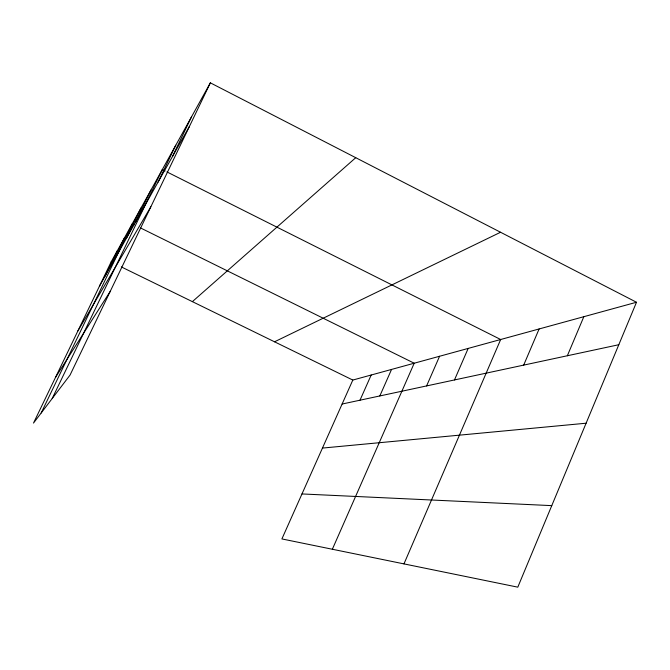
<?xml version="1.0" encoding="UTF-8"?>
<svg xmlns="http://www.w3.org/2000/svg" width="670" height="670" viewBox="0 0 670 670"><rect width="100%" height="100%" fill="white"/><g stroke="black" fill="none" stroke-linecap="round" stroke-linejoin="round"><path stroke-width="1" d="M636.5 302.254L517.801 587.163L281.894 538.931L352.814 380.058L636.5 302.254L210.355 82.837L111.128 261.928L33.5 423.08L70.057 375.058L210.355 82.837M567.348 355.753L583.838 316.692M523.68 365.116L539.115 328.962M403.968 563.889L500.666 339.506L166.947 171.922M454.478 379.949L468.171 348.417M426.597 385.928L439.579 356.256M332.353 549.249L414.211 363.215L140.667 228.009M379.823 395.953L391.556 369.43M359.999 400.199L371.197 375.007M172.416 156.621L191.603 116.689M105.123 276.115L117.426 250.563M111.455 264.868L124.419 237.934M41.18 412.996L132.233 223.839L134.109 224.768M126.488 238.177L141.01 208.002M135.499 222.172L150.951 190.062M52.201 398.516L162.291 169.585L165.088 170.984M158.053 182.123L175.791 145.214M99.42 286.241L189.476 126.337M77.896 330.913L150.851 206.779M55.493 377.436L110.257 291.324M192.374 301.642L355.745 157.701M274.533 341.792L500.557 232.256M342.102 404.035L618.804 344.723M322.446 448.079L586.108 423.214M301.977 493.941L551.77 505.632M111.128 261.928L112.987 262.833M121.329 266.911L352.814 380.058"/></g></svg>
